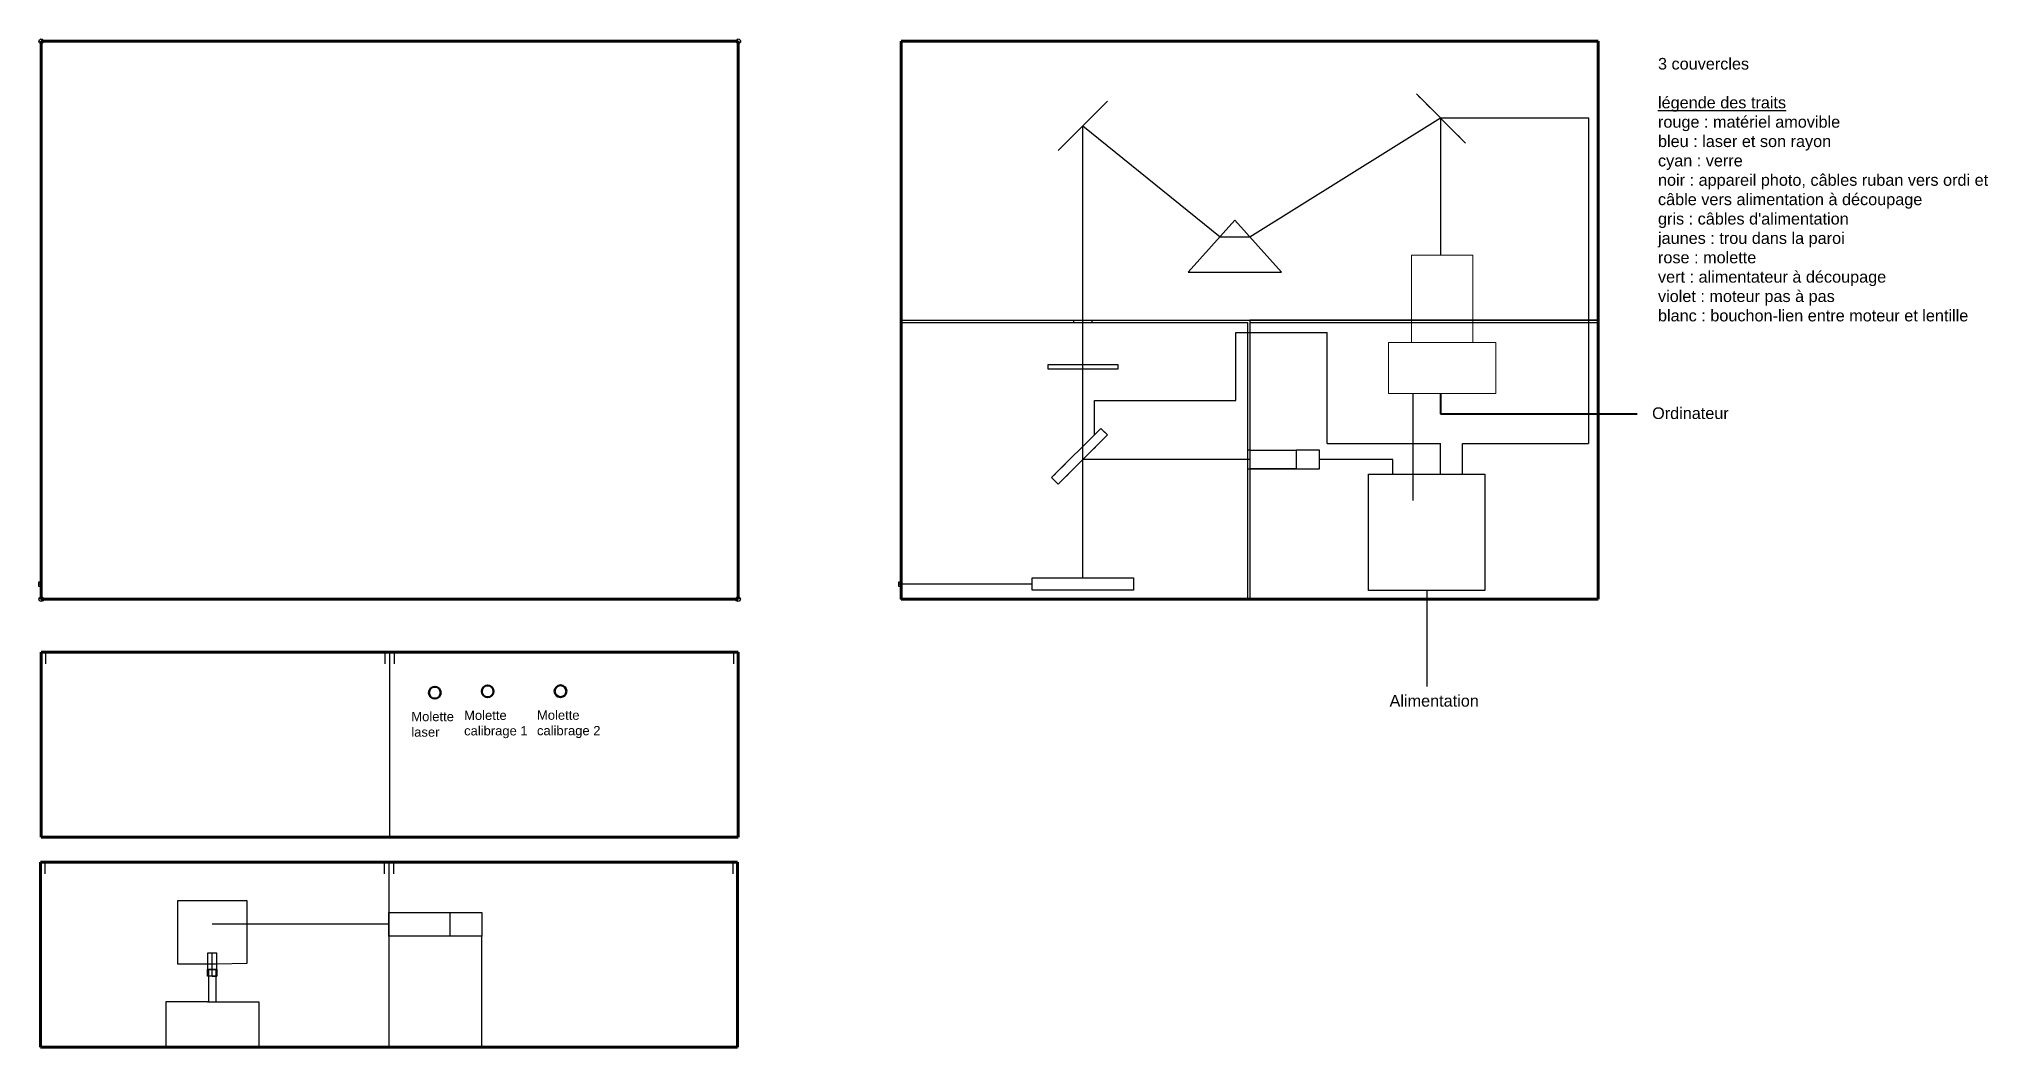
# Model space of a CAD drawing. Header units: millimetres. Extents: x 43 to 4238, y 12 to 2180.
import ezdxf

# ---------------------------------------------------------------- set-up
doc = ezdxf.new("R2010")
doc.units = ezdxf.units.MM
doc.linetypes.add('ACAD_ISO03W100', pattern=[30, 12, -18])
doc.styles.get("Standard").update_dxf_attribs({"font": 'arial.ttf', "height": 10})

msp = doc.modelspace()

# ---------------------------------------------------------------- linework, layer by layer
at = {"color": 42, "lineweight": 60, "ltscale": 50}
for p, q in [((48.3, 2175.4), (48.3, 975.4)), ((1548.3, 2175.4), (48.3, 2175.4)), ((1548.3, 975.4), (1548.3, 2175.4)), ((1898.8, 2175.4), (1898.8, 975.4)), ((3398.8, 2175.4), (1898.8, 2175.4)), ((1898.8, 2175.4), (1898.8, 1575.4)), ((3398.8, 975.4), (3398.8, 2175.4)), ((1547.8, 975.4), (1547.8, 1425)), ((48.3, 975.4), (1548.3, 975.4)), ((1898.8, 975.4), (3398.8, 975.4)), ((1547.8, 463.3), (1547.8, 860.8)), ((47.8, 463.3), (1547.8, 463.3)), ((1546.3, 11.6), (1546.3, 409.1)), ((46.3, 11.6), (1546.3, 11.6))]:
    msp.add_line(p, q, dxfattribs=at)
at = {"color": 42, "lineweight": 40, "ltscale": 50}
msp.add_line((48.3, 2175.4), (48.3, 1575.4), dxfattribs=at)
at = {"color": 4}
for p, q in [((3113.5, 1956.2), (3007.4, 2062.2)), ((2342.8, 2046.3), (2236.8, 1940.2)), ((2289.8, 1993.3), (2342.8, 2046.3)), ((2616.9, 1790.3), (2516.5, 1678.8)), ((2616.9, 1790.3), (2717.2, 1678.8)), ((2516.5, 1678.8), (2717.2, 1678.8)), ((2214.8, 1475.2), (2214.8, 1480.2)), ((2214.8, 1480.2), (2289.8, 1480.2)), ((2214.8, 1470.2), (2214.8, 1475.2)), ((2364.8, 1470.2), (2214.8, 1470.2)), ((2289.8, 1480.2), (2364.8, 1480.2)), ((2364.8, 1480.2), (2364.8, 1470.2)), ((491.3, 325.8), (341.3, 325.8)), ((341.3, 325.8), (341.3, 190.6)), ((491.3, 192.2), (491.3, 325.8)), ((341.3, 190.6), (406.3, 190.6)), ((426.3, 190.8), (491.3, 192.2))]:
    msp.add_line(p, q, dxfattribs=at)
at = {"color": 1, "linetype": 'ACAD_ISO03W100'}
for p, q in [((3007.4, 2062.2), (3113.5, 1956.2)), ((2222.4, 1236.7), (2328.7, 1342.6)), ((2328.7, 1342.6), (2342.8, 1328.4)), ((2342.8, 1328.4), (2236.5, 1222.6))]:
    msp.add_line(p, q, dxfattribs=at)
at = {"color": 5}
for p, q in [((2289.8, 1627.3), (2289.8, 1993.3)), ((2289.8, 1993.3), (2584.9, 1754.6)), ((2649.4, 1754.6), (3059.1, 2010.6)), ((3059.1, 2010.6), (3059.1, 1715.6)), ((2584.9, 1754.6), (2649.4, 1754.6)), ((2289.8, 1275.4), (2289.8, 1627.3)), ((2648.8, 1275.4), (2289.8, 1275.4)), ((2289.8, 1020.8), (2289.8, 1275.4)), ((2648.8, 1295.4), (2748.8, 1295.4)), ((2748.8, 1295.4), (2748.8, 1255.4)), ((2798.8, 1295.4), (2748.8, 1295.4)), ((2798.8, 1255.4), (2798.8, 1295.4)), ((2648.8, 1255.4), (2798.8, 1255.4)), ((796.3, 249.9), (796.3, 300.8)), ((796.3, 300.8), (996.3, 300.8)), ((927.6, 300.8), (927.6, 249.9)), ((996.3, 300.8), (996.3, 249.9)), ((796.3, 275.8), (416.3, 275.8)), ((996.3, 249.9), (796.3, 249.9))]:
    msp.add_line(p, q, dxfattribs=at)
at = {"color": 8}
for p, q in [((3059.1, 2010.6), (3377.7, 2010.6)), ((3377.7, 2010.6), (3377.7, 1310)), ((2619.2, 1402.8), (2619.2, 1548.8)), ((2619.2, 1548.8), (2815.2, 1548.8)), ((2815.2, 1310), (2815.2, 1548.8)), ((2314.5, 1328.4), (2314.5, 1402.8)), ((2314.5, 1402.8), (2619.2, 1402.8)), ((2815.2, 1310), (3059.3, 1310)), ((3059.3, 1244), (3059.3, 1310)), ((3106.5, 1244), (3106.5, 1310)), ((3106.5, 1310), (3377.7, 1310)), ((2956.8, 1275.4), (2798.8, 1275.4)), ((2956.8, 1244), (2956.8, 1275.4)), ((3094.3, 1244), (3106.5, 1244)), ((50.8, 1039.4), (45.8, 1039.4)), ((1901.3, 1039.4), (1896.3, 1039.4)), ((50.8, 975.4), (45.8, 975.4)), ((1901.3, 975.4), (1896.3, 975.4)), ((3029.7, 994), (3029.7, 787.1)), ((52.8, 845.8), (52.8, 845.8)), ((57.7, 860.8), (57.7, 835.8)), ((787.7, 860.8), (787.7, 835.8)), ((807.8, 860.8), (807.8, 835.8)), ((1537.8, 860.8), (1537.8, 835.8)), ((51.3, 394.1), (51.3, 394.1)), ((56.2, 409.1), (56.2, 384.1)), ((786.2, 409.1), (786.2, 384.1)), ((806.3, 409.1), (806.3, 384.1)), ((1536.3, 409.1), (1536.3, 384.1))]:
    msp.add_line(p, q, dxfattribs=at)
at = {"color": 250, "lineweight": 9}
for p, q in [((2997.1, 1715.6), (2997.1, 1527.4)), ((2997.1, 1715.6), (3128.6, 1715.6)), ((3128.6, 1527.4), (3128.6, 1715.6)), ((2997.1, 1527.4), (2947.1, 1527.4)), ((2947.1, 1527.4), (2947.1, 1417.4)), ((2997.1, 1527.4), (3128.6, 1527.4)), ((3128.6, 1527.4), (3178.6, 1527.4)), ((3178.6, 1527.4), (3178.6, 1417.4)), ((3178.6, 1417.4), (2947.1, 1417.4)), ((2999.5, 1417.4), (2969.8, 1417.4)), ((3059.1, 1417.4), (2999.5, 1417.4)), ((3178.6, 1417.4), (3059.1, 1417.4))]:
    msp.add_line(p, q, dxfattribs=at)
at = {"color": 42, "ltscale": 50}
for p, q in [((1898.8, 1575.4), (2269.8, 1575.4)), ((2309.8, 1575.4), (3398.8, 1575.4)), ((3398.8, 1575.4), (2648.8, 1575.4)), ((2648.8, 1575.4), (2648.8, 975.4)), ((47.8, 860.8), (47.8, 463.3)), ((797.8, 860.8), (797.8, 463.3)), ((46.3, 409.1), (46.3, 11.6)), ((796.3, 409.1), (796.3, 11.6))]:
    msp.add_line(p, q, dxfattribs=at)
at = {"color": 42}
for p, q in [((1898.8, 1575.4), (1898.8, 1570.4)), ((1898.8, 1570.4), (2643.8, 1570.4)), ((2643.8, 1570.4), (2643.8, 975.4)), ((2648.8, 1570.4), (3398.8, 1570.4)), ((2648.8, 1570.4), (2888.8, 1570.4)), ((996.3, 11.6), (996.3, 249.9))]:
    msp.add_line(p, q, dxfattribs=at)
at = {"color": 2}
for p, q in [((2269.8, 1575.4), (2309.8, 1575.4)), ((2269.8, 1575.4), (2269.8, 1570.4)), ((2269.8, 1570.4), (2309.8, 1570.4)), ((2309.8, 1570.4), (2309.8, 1575.4)), ((2648.8, 1295.4), (2643.8, 1295.4)), ((2643.8, 1295.4), (2643.8, 1255.4)), ((2648.8, 1295.4), (2648.8, 1255.4)), ((2643.8, 1255.4), (2648.8, 1255.4))]:
    msp.add_line(p, q, dxfattribs=at)
at = {"color": 250, "lineweight": 30}
msp.add_line((2999.5, 1417.4), (2999.5, 1187.4), dxfattribs=at)
at = {"color": 250, "lineweight": 40}
for p, q in [((3059.1, 1417.4), (3059.1, 1373.7)), ((3059.1, 1373.7), (3482.7, 1373.7))]:
    msp.add_line(p, q, dxfattribs=at)
at = {"color": 175, "true_color": 0x4554a5}
msp.add_line((2748.8, 1255.4), (2648.8, 1255.4), dxfattribs=at)
at = {"color": 3}
for p, q in [((2904.7, 1244), (3154.7, 1244)), ((2904.7, 994), (2904.7, 1244)), ((3154.7, 1244), (3154.7, 994)), ((3154.7, 994), (2904.7, 994))]:
    msp.add_line(p, q, dxfattribs=at)
at = {"color": 1}
for p, q in [((43.3, 1007.4), (43.3, 1012.4)), ((43.3, 1012.4), (48.3, 1012.4)), ((48.3, 1007.4), (43.3, 1007.4)), ((43.3, 1002.4), (43.3, 1007.4)), ((48.3, 975.4), (48.3, 1039.4)), ((48.3, 1012.4), (48.3, 1002.4)), ((1893.8, 1007.4), (1893.8, 1012.4)), ((1893.8, 1012.4), (1898.8, 1012.4)), ((1898.8, 1007.4), (1893.8, 1007.4)), ((1893.8, 1002.4), (1893.8, 1007.4)), ((1898.8, 975.4), (1898.8, 1039.4)), ((1898.8, 1012.4), (1898.8, 1002.4)), ((2180.8, 1007.4), (1898.8, 1007.4)), ((2180.8, 1020.8), (2398.9, 1020.8)), ((2180.8, 994.4), (2180.8, 1020.8)), ((2180.8, 994.4), (2180.8, 1007.4)), ((2398.9, 1020.8), (2398.9, 994.4)), ((48.3, 1002.4), (43.3, 1002.4)), ((1898.8, 1002.4), (1893.8, 1002.4)), ((2398.9, 994.4), (2180.8, 994.4))]:
    msp.add_line(p, q, dxfattribs=at)
at = {"color": 42, "lineweight": 60}
for p, q in [((47.8, 463.3), (47.8, 860.8)), ((47.8, 860.8), (1547.8, 860.8)), ((46.3, 11.6), (46.3, 409.1)), ((46.3, 409.1), (1546.3, 409.1))]:
    msp.add_line(p, q, dxfattribs=at)
at = {"color": 7}
for p, q in [((416.3, 213.8), (406.3, 213.8)), ((406.3, 213.8), (406.3, 213.8)), ((406.3, 213.8), (406.3, 178.8)), ((416.3, 163.7), (416.3, 213.8)), ((426.3, 213.8), (416.3, 213.8)), ((426.3, 178.8), (426.3, 213.8)), ((406.3, 190.6), (426.3, 190.6)), ((406.3, 178.8), (416.3, 178.8)), ((406.3, 163.7), (406.3, 178.8)), ((416.3, 178.8), (426.3, 178.8)), ((426.3, 178.8), (426.3, 163.7)), ((426.3, 163.7), (406.3, 163.7)), ((416.3, 163.7), (426.3, 163.7))]:
    msp.add_line(p, q, dxfattribs=at)
at = {"color": 215, "true_color": 0xa953a0}
for p, q in [((408.2, 178.1), (408.2, 108.8)), ((408.2, 178.1), (424.4, 178.1)), ((424.4, 108.8), (424.4, 178.1)), ((406.3, 108.8), (316.6, 108.8)), ((316.6, 108.8), (316.6, 11.6)), ((406.3, 108.8), (426.3, 108.8)), ((426.3, 108.8), (516.3, 108.8)), ((516.3, 108.8), (516.3, 11.6)), ((516.3, 11.6), (316.6, 11.6))]:
    msp.add_line(p, q, dxfattribs=at)
at = {"color": 4}
msp.add_lwpolyline([(2289.8, 1275.4), (2342.8, 1328.4), (2328.7, 1342.6), (2222.4, 1236.7), (2236.5, 1222.6), (2289.8, 1275.4)], dxfattribs=at)
at = {"color": 8}
for centre in [(48.3, 2175.4), (1548.3, 2175.4), (48.3, 975.4), (1547.8, 975.4)]:
    msp.add_circle(centre, 5, dxfattribs=at)
at = {"color": 6, "lineweight": 50}
for centre in [(895.2, 774), (1008.9, 776.8), (1165.7, 777.1)]:
    msp.add_circle(centre, 12.7, dxfattribs=at)

# ---------------------------------------------------------------- texts
at = {"color": 42, "attachment_point": 1}
for s, width, insert, char_height in [("{\\C256;3 couvercles \\P\\L\\C7;\\Plégende des traits\\P\\lrouge : matériel amovible\\Pbleu : laser et son rayon\\Pcyan : verre\\Pnoir : appareil photo, câbles ruban vers ordi et câble vers alimentation à découpage\\Pgris : câbles d'alimentation\\Pjaunes : trou dans la paroi\\C256;\\P\\C7;rose : molette\\Pvert : alimentateur à découpage\\Pviolet : moteur pas à pas\\Pblanc : bouchon-lien entre moteur et lentille}", 718.102, (3527.4, 2139.6), 25), ('{\\C7;Molette\\Plaser}', 187.578, (844.6, 732.6), 20), ('{\\C7;Molette \\Pcalibrage 1}', 217.736, (958.2, 735.4), 20), ('{\\C7;Molette\\Pcalibrage 2}', 217.736, (1115, 735.7), 20)]:
    msp.add_mtext_dynamic_manual_height_columns(s, width=width, gutter_width=50, heights=[0], dxfattribs=dict(at, insert=insert, char_height=char_height))
at = {"color": 7, "lineweight": 70, "char_height": 25, "attachment_point": 1}
for s, insert in [('Ordinateur', (3514.7, 1387.8)), ('Alimentation', (2949.7, 769))]:
    msp.add_mtext_dynamic_manual_height_columns(s, width=167.153, gutter_width=50, heights=[0], dxfattribs=dict(at, insert=insert))

doc.saveas('drawing.dxf')
